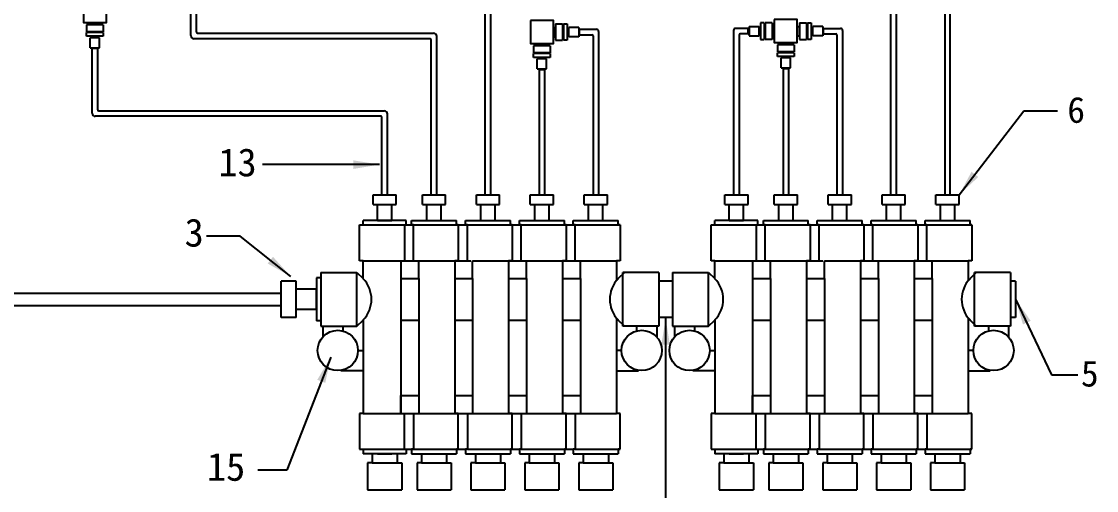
# Model space of a CAD drawing. Header units: millimetres. Extents: x 547 to 2149, y 622 to 1790.
# Drawn here: x 1276.8 to 1380.2, y 1422.2 to 1467.3 of the extents above; entities that cross this region are included whole.
import ezdxf

# ---------------------------------------------------------------- set-up
doc = ezdxf.new("R2010")
doc.units = ezdxf.units.MM
doc.layers.add('元器件与线路', color=7, linetype='Continuous')
doc.layers.add('英文数字标注', color=3, linetype='Continuous')
doc.styles.get("Standard").update_dxf_attribs({"font": 'txt', "bigfont": 'gbcbig.shx'})
doc.dimstyles.get("Standard").update_dxf_attribs({"dimtxt": 2, "dimasz": 3, "dimexe": 0.18, "dimexo": 0.0625, "dimgap": 0.09, "dimtad": 0, "dimtih": 1, "dimtoh": 1, "dimdec": 4, "dimzin": 0, "dimdsep": 46, "dimtxsty": 'Standard', "dimcen": 0.09, "dimaunit": 1, "dimadec": 0, "dimazin": 0, "dimtfac": 1, "dimtdec": 4, "dimtofl": 0, "dimtmove": 0, "dimatfit": 3, "dimfxl": 0, "dimtolj": 1, "dimtzin": 0, "dimarcsym": 0})

msp = doc.modelspace()

# ---------------------------------------------------------------- linework, layer by layer
for p, q in [((1311.49, 1450.65), (1312.02, 1450.65)), ((1316.24, 1450.65), (1316.77, 1450.65)), ((1321.43, 1450.65), (1321.96, 1450.65)), ((1326.61, 1450.65), (1327.14, 1450.65)), ((1331.8, 1450.65), (1332.33, 1450.65)), ((1345.32, 1450.65), (1345.85, 1450.65)), ((1350.07, 1450.65), (1350.6, 1450.65)), ((1355.25, 1450.65), (1355.79, 1450.65)), ((1360.44, 1450.65), (1360.97, 1450.65)), ((1365.62, 1450.65), (1366.15, 1450.65))]:
    msp.add_line(p, q)
at = {"layer": '元器件与线路'}
for p, q in [((1360.44, 1450.65), (1360.44, 1485.55)), ((1360.97, 1450.65), (1360.97, 1485.22)), ((1365.62, 1482.04), (1365.62, 1450.65)), ((1366.15, 1450.65), (1366.15, 1482.04)), ((1293.12, 1465.98), (1293.12, 1478.25)), ((1293.65, 1466.32), (1293.65, 1478.25)), ((1321.43, 1450.65), (1321.43, 1472.51)), ((1321.96, 1450.65), (1321.96, 1472.85)), ((1283.1, 1467.03), (1283.1, 1466.36)), ((1284.69, 1467.03), (1283.1, 1467.03)), ((1283.45, 1467.25), (1283.45, 1467.03)), ((1284.34, 1467.25), (1284.34, 1467.03)), ((1284.69, 1467.03), (1284.69, 1466.36)), ((1328.2, 1467.12), (1328.87, 1467.12)), ((1328.2, 1467.12), (1328.2, 1465.53)), ((1328.87, 1467.12), (1328.87, 1465.53)), ((1328.96, 1467.12), (1328.96, 1465.53)), ((1328.96, 1467.12), (1329.31, 1467.12)), ((1329.31, 1467.12), (1329.31, 1465.53)), ((1348.26, 1467.21), (1347.9, 1467.21)), ((1347.9, 1467.21), (1347.9, 1465.62)), ((1348.26, 1467.21), (1348.26, 1465.62)), ((1349.01, 1467.21), (1348.35, 1467.21)), ((1348.35, 1467.21), (1348.35, 1465.62)), ((1349.01, 1467.21), (1349.01, 1465.62)), ((1351.66, 1467.21), (1352.33, 1467.21)), ((1351.66, 1467.21), (1351.66, 1465.62)), ((1352.33, 1467.21), (1352.33, 1465.62)), ((1352.42, 1467.21), (1352.42, 1465.62)), ((1352.42, 1467.21), (1352.77, 1467.21)), ((1352.77, 1467.21), (1352.77, 1465.62)), ((1284.69, 1466.36), (1283.1, 1466.36)), ((1284.69, 1466.28), (1283.1, 1466.28)), ((1283.1, 1465.92), (1283.1, 1466.28)), ((1283.63, 1466.36), (1283.63, 1466.28)), ((1284.16, 1466.36), (1284.16, 1466.28)), ((1284.69, 1466.28), (1284.69, 1465.92)), ((1293.75, 1466.22), (1316.47, 1466.22)), ((1325.77, 1466.77), (1325.77, 1465.88)), ((1327.98, 1466.77), (1327.98, 1465.88)), ((1327.98, 1466.77), (1328.2, 1466.77)), ((1328.87, 1466.59), (1328.96, 1466.59)), ((1328.87, 1466.06), (1328.96, 1466.06)), ((1329.31, 1466.59), (1329.46, 1466.59)), ((1329.31, 1466.06), (1329.46, 1466.06)), ((1330.42, 1466.77), (1329.46, 1466.77)), ((1329.46, 1465.88), (1329.46, 1466.77)), ((1330.42, 1466.77), (1330.42, 1465.88)), ((1330.5, 1466.59), (1330.42, 1466.59)), ((1330.42, 1466.59), (1332.13, 1466.59)), ((1330.5, 1466.06), (1330.42, 1466.06)), ((1330.42, 1466.06), (1331.7, 1466.06)), ((1330.5, 1466.06), (1330.5, 1466.59)), ((1331.8, 1465.96), (1331.8, 1450.65)), ((1332.33, 1466.39), (1332.33, 1450.65)), ((1345.32, 1466.48), (1345.32, 1450.65)), ((1346.71, 1466.68), (1345.52, 1466.68)), ((1345.85, 1466.05), (1345.85, 1450.65)), ((1346.71, 1466.15), (1345.95, 1466.15)), ((1346.71, 1466.15), (1346.71, 1466.68)), ((1346.71, 1466.68), (1346.8, 1466.68)), ((1346.71, 1466.15), (1346.8, 1466.15)), ((1346.8, 1466.86), (1346.8, 1465.97)), ((1346.8, 1466.86), (1347.76, 1466.86)), ((1346.8, 1465.97), (1347.76, 1465.97)), ((1347.76, 1465.97), (1347.76, 1466.86)), ((1347.9, 1466.68), (1347.76, 1466.68)), ((1347.9, 1466.15), (1347.76, 1466.15)), ((1348.35, 1466.68), (1348.26, 1466.68)), ((1348.35, 1466.15), (1348.26, 1466.15)), ((1349.23, 1466.86), (1349.01, 1466.86)), ((1349.23, 1465.97), (1349.01, 1465.97)), ((1349.23, 1466.86), (1349.23, 1465.97)), ((1351.44, 1466.86), (1351.44, 1465.97)), ((1351.44, 1466.86), (1351.66, 1466.86)), ((1351.44, 1465.97), (1351.66, 1465.97)), ((1352.33, 1466.68), (1352.42, 1466.68)), ((1352.33, 1466.15), (1352.42, 1466.15)), ((1352.77, 1466.68), (1352.92, 1466.68)), ((1352.77, 1466.15), (1352.92, 1466.15)), ((1353.88, 1466.86), (1352.92, 1466.86)), ((1352.92, 1465.97), (1352.92, 1466.86)), ((1353.88, 1465.97), (1352.92, 1465.97)), ((1353.88, 1466.86), (1353.88, 1465.97)), ((1353.96, 1466.68), (1353.88, 1466.68)), ((1353.96, 1466.15), (1353.88, 1466.15)), ((1353.96, 1466.15), (1353.96, 1466.68)), ((1353.96, 1466.68), (1355.59, 1466.68)), ((1353.96, 1466.15), (1355.15, 1466.15)), ((1355.25, 1466.05), (1355.25, 1450.65)), ((1355.79, 1466.48), (1355.79, 1450.65)), ((1284.69, 1465.92), (1283.1, 1465.92)), ((1283.45, 1464.82), (1283.45, 1465.78)), ((1284.34, 1465.78), (1283.45, 1465.78)), ((1283.63, 1465.92), (1283.63, 1465.78)), ((1284.16, 1465.92), (1283.63, 1465.92)), ((1284.16, 1465.92), (1284.16, 1465.78)), ((1284.34, 1464.82), (1284.34, 1465.78)), ((1316.14, 1465.68), (1293.42, 1465.68)), ((1316.24, 1450.65), (1316.24, 1465.58)), ((1316.77, 1450.65), (1316.77, 1465.92)), ((1326.08, 1465), (1326.08, 1464.34)), ((1327.67, 1465), (1326.08, 1465)), ((1326.43, 1465.22), (1326.43, 1465)), ((1327.32, 1465.22), (1327.32, 1465)), ((1327.67, 1465), (1327.67, 1464.34)), ((1327.98, 1465.88), (1328.2, 1465.88)), ((1328.2, 1465.53), (1328.87, 1465.53)), ((1329.31, 1465.53), (1328.96, 1465.53)), ((1330.42, 1465.88), (1329.46, 1465.88)), ((1347.9, 1465.62), (1348.26, 1465.62)), ((1349.01, 1465.62), (1348.35, 1465.62)), ((1349.54, 1465.09), (1349.54, 1464.42)), ((1351.13, 1465.09), (1349.54, 1465.09)), ((1349.89, 1465.31), (1349.89, 1465.09)), ((1350.78, 1465.31), (1350.78, 1465.09)), ((1351.13, 1465.09), (1351.13, 1464.42)), ((1351.66, 1465.62), (1352.33, 1465.62)), ((1352.77, 1465.62), (1352.42, 1465.62)), ((1283.45, 1464.82), (1284.34, 1464.82)), ((1283.63, 1458.52), (1283.63, 1464.82)), ((1283.63, 1464.73), (1283.63, 1464.82)), ((1284.16, 1464.73), (1283.63, 1464.73)), ((1284.16, 1458.85), (1284.16, 1464.82)), ((1284.16, 1464.73), (1284.16, 1464.82)), ((1327.67, 1464.34), (1326.08, 1464.34)), ((1327.67, 1464.25), (1326.08, 1464.25)), ((1326.08, 1463.89), (1326.08, 1464.25)), ((1327.67, 1463.89), (1326.08, 1463.89)), ((1326.61, 1464.34), (1326.61, 1464.25)), ((1326.61, 1463.89), (1326.61, 1463.75)), ((1327.14, 1463.89), (1326.61, 1463.89)), ((1327.14, 1464.34), (1327.14, 1464.25)), ((1327.14, 1463.89), (1327.14, 1463.75)), ((1327.67, 1464.25), (1327.67, 1463.89)), ((1351.13, 1464.42), (1349.54, 1464.42)), ((1351.13, 1464.34), (1349.54, 1464.34)), ((1349.54, 1463.98), (1349.54, 1464.34)), ((1351.13, 1463.98), (1349.54, 1463.98)), ((1350.07, 1464.42), (1350.07, 1464.34)), ((1350.07, 1463.98), (1350.07, 1463.84)), ((1350.6, 1463.98), (1350.07, 1463.98)), ((1350.6, 1464.42), (1350.6, 1464.34)), ((1350.6, 1463.98), (1350.6, 1463.84)), ((1351.13, 1464.34), (1351.13, 1463.98)), ((1326.43, 1462.79), (1326.43, 1463.75)), ((1327.32, 1463.75), (1326.43, 1463.75)), ((1327.32, 1462.79), (1327.32, 1463.75)), ((1349.89, 1462.88), (1349.89, 1463.84)), ((1350.78, 1463.84), (1349.89, 1463.84)), ((1349.89, 1462.88), (1350.78, 1462.88)), ((1350.07, 1462.79), (1350.07, 1462.88)), ((1350.07, 1462.88), (1350.6, 1462.88)), ((1350.6, 1462.79), (1350.6, 1462.88)), ((1350.78, 1462.88), (1350.78, 1463.84)), ((1326.43, 1462.79), (1327.32, 1462.79)), ((1326.61, 1462.7), (1326.61, 1462.79)), ((1326.61, 1462.79), (1326.61, 1450.65)), ((1327.14, 1462.7), (1326.61, 1462.7)), ((1327.14, 1462.7), (1327.14, 1462.79)), ((1327.14, 1462.79), (1327.14, 1450.65)), ((1350.6, 1462.79), (1350.07, 1462.79)), ((1350.07, 1462.79), (1350.07, 1450.65)), ((1350.6, 1462.79), (1350.6, 1450.65)), ((1284.26, 1458.75), (1311.72, 1458.75)), ((1311.39, 1458.22), (1283.93, 1458.22)), ((1311.49, 1450.65), (1311.49, 1458.12)), ((1312.02, 1450.65), (1312.02, 1458.45)), ((1310.64, 1449.72), (1310.64, 1450.65)), ((1310.64, 1450.65), (1312.87, 1450.65)), ((1312.87, 1449.72), (1312.87, 1450.65)), ((1315.39, 1449.72), (1315.39, 1450.65)), ((1315.39, 1450.65), (1317.62, 1450.65)), ((1317.62, 1449.72), (1317.62, 1450.65)), ((1320.58, 1449.72), (1320.58, 1450.65)), ((1320.58, 1450.65), (1322.81, 1450.65)), ((1322.81, 1449.72), (1322.81, 1450.65)), ((1325.76, 1449.72), (1325.76, 1450.65)), ((1325.76, 1450.65), (1327.99, 1450.65)), ((1327.99, 1449.72), (1327.99, 1450.65)), ((1330.95, 1449.72), (1330.95, 1450.65)), ((1330.95, 1450.65), (1333.18, 1450.65)), ((1333.18, 1449.72), (1333.18, 1450.65)), ((1344.47, 1449.72), (1344.47, 1450.65)), ((1344.47, 1450.65), (1346.7, 1450.65)), ((1346.7, 1449.72), (1346.7, 1450.65)), ((1349.22, 1449.72), (1349.22, 1450.65)), ((1349.22, 1450.65), (1351.45, 1450.65)), ((1351.45, 1449.72), (1351.45, 1450.65)), ((1354.41, 1449.72), (1354.41, 1450.65)), ((1354.41, 1450.65), (1356.64, 1450.65)), ((1356.64, 1449.72), (1356.64, 1450.65)), ((1359.59, 1449.72), (1359.59, 1450.65)), ((1359.59, 1450.65), (1361.82, 1450.65)), ((1361.82, 1449.72), (1361.82, 1450.65)), ((1364.77, 1449.72), (1364.77, 1450.65)), ((1364.77, 1450.65), (1367, 1450.65)), ((1367, 1449.72), (1367, 1450.65)), ((1310.64, 1449.72), (1312.87, 1449.72)), ((1311.07, 1448.21), (1311.07, 1449.72)), ((1312.45, 1448.21), (1312.45, 1449.72)), ((1315.39, 1449.72), (1317.62, 1449.72)), ((1315.82, 1448.21), (1315.82, 1449.72)), ((1317.2, 1448.21), (1317.2, 1449.72)), ((1320.58, 1449.72), (1322.81, 1449.72)), ((1321, 1448.21), (1321, 1449.72)), ((1322.38, 1448.21), (1322.38, 1449.72)), ((1325.76, 1449.72), (1327.99, 1449.72)), ((1326.19, 1448.21), (1326.19, 1449.72)), ((1327.57, 1448.21), (1327.57, 1449.72)), ((1330.95, 1449.72), (1333.18, 1449.72)), ((1331.37, 1448.21), (1331.37, 1449.72)), ((1332.75, 1448.21), (1332.75, 1449.72)), ((1344.47, 1449.72), (1346.7, 1449.72)), ((1344.89, 1448.21), (1344.89, 1449.72)), ((1346.28, 1448.21), (1346.28, 1449.72)), ((1349.22, 1449.72), (1351.45, 1449.72)), ((1349.65, 1448.21), (1349.65, 1449.72)), ((1351.03, 1448.21), (1351.03, 1449.72)), ((1354.41, 1449.72), (1356.64, 1449.72)), ((1354.83, 1448.21), (1354.83, 1449.72)), ((1356.21, 1448.21), (1356.21, 1449.72)), ((1359.59, 1449.72), (1361.82, 1449.72)), ((1360.01, 1448.21), (1360.01, 1449.72)), ((1361.4, 1448.21), (1361.4, 1449.72)), ((1364.77, 1449.72), (1367, 1449.72)), ((1365.2, 1448.21), (1365.2, 1449.72)), ((1366.58, 1448.21), (1366.58, 1449.72)), ((1309.34, 1444.32), (1309.34, 1447.78)), ((1309.34, 1447.78), (1313.66, 1447.78)), ((1309.68, 1447.78), (1309.68, 1448.21)), ((1313.83, 1448.21), (1309.68, 1448.21)), ((1311.07, 1448.21), (1312.45, 1448.21)), ((1313.66, 1447.78), (1313.66, 1444.32)), ((1313.66, 1447.78), (1313.83, 1447.78)), ((1313.66, 1447.78), (1314.52, 1447.78)), ((1313.83, 1447.78), (1313.83, 1448.21)), ((1314.35, 1447.78), (1314.35, 1448.21)), ((1314.35, 1448.21), (1318.67, 1448.21)), ((1314.52, 1447.78), (1314.35, 1447.78)), ((1314.52, 1444.32), (1314.52, 1447.78)), ((1314.52, 1447.78), (1318.84, 1447.78)), ((1315.82, 1448.21), (1317.2, 1448.21)), ((1318.67, 1447.78), (1318.67, 1448.21)), ((1318.84, 1447.78), (1318.67, 1447.78)), ((1318.84, 1447.78), (1318.84, 1444.32)), ((1318.84, 1447.78), (1319.71, 1447.78)), ((1319.53, 1447.78), (1319.53, 1448.21)), ((1319.53, 1448.21), (1323.85, 1448.21)), ((1319.71, 1447.78), (1319.53, 1447.78)), ((1319.71, 1444.32), (1319.71, 1447.78)), ((1319.71, 1447.78), (1324.03, 1447.78)), ((1321, 1448.21), (1322.38, 1448.21)), ((1323.85, 1447.78), (1323.85, 1448.21)), ((1324.03, 1447.78), (1323.85, 1447.78)), ((1324.03, 1447.78), (1324.03, 1444.32)), ((1324.03, 1447.78), (1324.89, 1447.78)), ((1324.72, 1447.78), (1324.72, 1448.21)), ((1324.72, 1448.21), (1329.04, 1448.21)), ((1324.89, 1447.78), (1324.72, 1447.78)), ((1324.89, 1444.32), (1324.89, 1447.78)), ((1324.89, 1447.78), (1329.21, 1447.78)), ((1326.19, 1448.21), (1327.57, 1448.21)), ((1329.04, 1447.78), (1329.04, 1448.21)), ((1329.21, 1447.78), (1329.04, 1447.78)), ((1329.21, 1447.78), (1330.07, 1447.78)), ((1329.21, 1447.78), (1329.21, 1444.32)), ((1329.9, 1447.78), (1329.9, 1448.21)), ((1329.9, 1448.21), (1334.22, 1448.21)), ((1330.07, 1447.78), (1329.9, 1447.78)), ((1330.07, 1444.32), (1330.07, 1447.78)), ((1330.07, 1447.78), (1334.39, 1447.78)), ((1331.37, 1448.21), (1332.75, 1448.21)), ((1334.22, 1447.78), (1334.22, 1448.21)), ((1334.39, 1447.78), (1334.22, 1447.78)), ((1334.39, 1447.78), (1334.39, 1444.32)), ((1343.17, 1444.32), (1343.17, 1447.78)), ((1343.17, 1447.78), (1347.49, 1447.78)), ((1343.51, 1447.78), (1343.51, 1448.21)), ((1347.66, 1448.21), (1343.51, 1448.21)), ((1344.89, 1448.21), (1346.28, 1448.21)), ((1347.49, 1447.78), (1347.49, 1444.32)), ((1347.49, 1447.78), (1347.66, 1447.78)), ((1347.49, 1447.78), (1348.35, 1447.78)), ((1347.66, 1447.78), (1347.66, 1448.21)), ((1348.18, 1447.78), (1348.18, 1448.21)), ((1348.18, 1448.21), (1352.5, 1448.21)), ((1348.35, 1447.78), (1348.18, 1447.78)), ((1348.35, 1444.32), (1348.35, 1447.78)), ((1348.35, 1447.78), (1352.67, 1447.78)), ((1349.65, 1448.21), (1351.03, 1448.21)), ((1352.5, 1447.78), (1352.5, 1448.21)), ((1352.67, 1447.78), (1352.5, 1447.78)), ((1352.67, 1447.78), (1352.67, 1444.32)), ((1352.67, 1447.78), (1353.53, 1447.78)), ((1353.36, 1447.78), (1353.36, 1448.21)), ((1353.36, 1448.21), (1357.68, 1448.21)), ((1353.53, 1447.78), (1353.36, 1447.78)), ((1353.53, 1444.32), (1353.53, 1447.78)), ((1353.53, 1447.78), (1357.85, 1447.78)), ((1354.83, 1448.21), (1356.21, 1448.21)), ((1357.68, 1447.78), (1357.68, 1448.21)), ((1357.85, 1447.78), (1357.68, 1447.78)), ((1357.85, 1447.78), (1357.85, 1444.32)), ((1357.85, 1447.78), (1358.72, 1447.78)), ((1358.54, 1447.78), (1358.54, 1448.21)), ((1358.54, 1448.21), (1362.86, 1448.21)), ((1358.72, 1447.78), (1358.54, 1447.78)), ((1358.72, 1444.32), (1358.72, 1447.78)), ((1358.72, 1447.78), (1363.04, 1447.78)), ((1360.01, 1448.21), (1361.4, 1448.21)), ((1362.86, 1447.78), (1362.86, 1448.21)), ((1363.04, 1447.78), (1362.86, 1447.78)), ((1363.04, 1447.78), (1363.9, 1447.78)), ((1363.04, 1447.78), (1363.04, 1444.32)), ((1363.73, 1447.78), (1363.73, 1448.21)), ((1363.73, 1448.21), (1368.05, 1448.21)), ((1363.9, 1447.78), (1363.73, 1447.78)), ((1363.9, 1444.32), (1363.9, 1447.78)), ((1363.9, 1447.78), (1368.22, 1447.78)), ((1365.2, 1448.21), (1366.58, 1448.21)), ((1368.05, 1447.78), (1368.05, 1448.21)), ((1368.22, 1447.78), (1368.05, 1447.78)), ((1368.22, 1447.78), (1368.22, 1444.32)), ((1309.68, 1444.32), (1309.34, 1444.32)), ((1309.68, 1442.6), (1309.68, 1444.32)), ((1309.68, 1444.32), (1313.31, 1444.32)), ((1313.31, 1444.32), (1313.31, 1442.6)), ((1313.31, 1444.32), (1315.04, 1444.32)), ((1313.66, 1444.32), (1314.52, 1444.32)), ((1315.04, 1442.6), (1315.04, 1444.32)), ((1315.04, 1442.6), (1315.04, 1444.32)), ((1315.04, 1444.32), (1318.5, 1444.32)), ((1318.32, 1444.32), (1320.05, 1444.32)), ((1318.84, 1444.32), (1318.5, 1444.32)), ((1318.5, 1444.32), (1318.5, 1442.4)), ((1318.67, 1444.32), (1319.53, 1444.32)), ((1320.22, 1442.6), (1320.22, 1444.32)), ((1320.22, 1442.6), (1320.22, 1444.32)), ((1320.22, 1444.32), (1323.68, 1444.32)), ((1324.03, 1444.32), (1323.68, 1444.32)), ((1323.68, 1444.32), (1323.68, 1442.4)), ((1323.68, 1444.32), (1325.41, 1444.32)), ((1324.03, 1444.32), (1324.89, 1444.32)), ((1325.41, 1442.6), (1325.41, 1444.32)), ((1325.41, 1442.6), (1325.41, 1444.32)), ((1325.41, 1444.32), (1328.86, 1444.32)), ((1328.86, 1444.32), (1330.59, 1444.32)), ((1329.21, 1444.32), (1328.86, 1444.32)), ((1328.86, 1444.32), (1328.86, 1442.4)), ((1330.59, 1442.6), (1330.59, 1444.32)), ((1330.59, 1442.6), (1330.59, 1444.32)), ((1330.59, 1444.32), (1334.05, 1444.32)), ((1334.39, 1444.32), (1334.05, 1444.32)), ((1334.05, 1444.32), (1334.05, 1442.4)), ((1343.51, 1444.32), (1343.17, 1444.32)), ((1343.51, 1442.6), (1343.51, 1444.32)), ((1343.51, 1444.32), (1347.14, 1444.32)), ((1347.14, 1444.32), (1347.14, 1442.6)), ((1347.14, 1444.32), (1348.87, 1444.32)), ((1347.49, 1444.32), (1348.35, 1444.32)), ((1348.87, 1442.6), (1348.87, 1444.32)), ((1348.87, 1442.6), (1348.87, 1444.32)), ((1348.87, 1444.32), (1352.32, 1444.32)), ((1352.15, 1444.32), (1353.88, 1444.32)), ((1352.67, 1444.32), (1352.32, 1444.32)), ((1352.32, 1444.32), (1352.32, 1442.4)), ((1352.5, 1444.32), (1353.36, 1444.32)), ((1354.05, 1442.6), (1354.05, 1444.32)), ((1354.05, 1442.6), (1354.05, 1444.32)), ((1354.05, 1444.32), (1357.51, 1444.32)), ((1357.85, 1444.32), (1357.51, 1444.32)), ((1357.51, 1444.32), (1357.51, 1442.4)), ((1357.51, 1444.32), (1359.24, 1444.32)), ((1357.85, 1444.32), (1358.72, 1444.32)), ((1359.24, 1442.6), (1359.24, 1444.32)), ((1359.24, 1442.6), (1359.24, 1444.32)), ((1359.24, 1444.32), (1362.69, 1444.32)), ((1362.69, 1444.32), (1364.42, 1444.32)), ((1363.04, 1444.32), (1362.69, 1444.32)), ((1362.69, 1444.32), (1362.69, 1442.4)), ((1364.42, 1442.6), (1364.42, 1444.32)), ((1364.42, 1442.6), (1364.42, 1444.32)), ((1364.42, 1444.32), (1367.88, 1444.32)), ((1368.22, 1444.32), (1367.88, 1444.32)), ((1367.88, 1444.32), (1367.88, 1442.4)), ((1305.62, 1443.2), (1305.62, 1438.02)), ((1305.62, 1443.2), (1309.08, 1443.2)), ((1309.08, 1438.02), (1309.08, 1443.2)), ((1309.08, 1443.2), (1309.68, 1442.6)), ((1334.83, 1443.2), (1334.22, 1442.6)), ((1338.11, 1443.2), (1334.65, 1443.2)), ((1334.65, 1438.02), (1334.65, 1443.2)), ((1338.11, 1443.2), (1338.11, 1438.02)), ((1339.45, 1443.2), (1339.45, 1438.02)), ((1339.45, 1443.2), (1342.91, 1443.2)), ((1342.91, 1438.02), (1342.91, 1443.2)), ((1342.91, 1443.2), (1343.51, 1442.6)), ((1368.65, 1443.2), (1368.05, 1442.6)), ((1371.94, 1443.2), (1368.48, 1443.2)), ((1368.48, 1438.02), (1368.48, 1443.2)), ((1371.94, 1443.2), (1371.94, 1438.02)), ((1301.8, 1438.87), (1301.8, 1442.35)), ((1303.26, 1442.35), (1301.8, 1442.35)), ((1303.26, 1438.87), (1303.26, 1442.35)), ((1305.62, 1442.68), (1305.19, 1442.68)), ((1305.19, 1442.68), (1305.19, 1438.53)), ((1313.31, 1442.6), (1313.31, 1429.64)), ((1313.31, 1442.6), (1315.04, 1442.6)), ((1315.04, 1442.6), (1315.04, 1429.64)), ((1318.5, 1442.6), (1320.22, 1442.6)), ((1318.5, 1442.4), (1318.5, 1429.64)), ((1320.22, 1442.6), (1320.22, 1429.64)), ((1323.68, 1442.6), (1325.41, 1442.6)), ((1323.68, 1442.4), (1323.68, 1429.64)), ((1325.41, 1442.6), (1325.41, 1429.64)), ((1328.86, 1442.6), (1330.59, 1442.6)), ((1328.86, 1442.4), (1328.86, 1429.64)), ((1330.59, 1442.6), (1330.59, 1429.64)), ((1339.45, 1442.37), (1338.11, 1442.37)), ((1347.14, 1442.6), (1347.14, 1429.64)), ((1347.14, 1442.6), (1348.87, 1442.6)), ((1348.87, 1442.6), (1348.87, 1429.64)), ((1352.32, 1442.6), (1354.05, 1442.6)), ((1352.32, 1442.4), (1352.32, 1429.64)), ((1354.05, 1442.6), (1354.05, 1429.64)), ((1357.51, 1442.6), (1359.24, 1442.6)), ((1357.51, 1442.4), (1357.51, 1429.64)), ((1359.24, 1442.6), (1359.24, 1429.64)), ((1362.69, 1442.6), (1364.42, 1442.6)), ((1362.69, 1442.4), (1362.69, 1429.64)), ((1364.42, 1442.6), (1364.42, 1429.64)), ((1372.44, 1442.37), (1371.94, 1442.37)), ((1372.44, 1442.37), (1372.44, 1438.87)), ((1267.92, 1441.19), (1301.8, 1441.19)), ((1305.19, 1441.58), (1303.26, 1441.58)), ((1305.19, 1439.64), (1305.19, 1441.58)), ((1267.92, 1440.03), (1301.8, 1440.03)), ((1305.19, 1439.64), (1303.26, 1439.64)), ((1303.26, 1438.87), (1301.8, 1438.87)), ((1305.62, 1438.53), (1305.19, 1438.53)), ((1305.62, 1438.02), (1309.08, 1438.02)), ((1305.62, 1438.02), (1305.8, 1438.02)), ((1305.8, 1438.02), (1305.8, 1436.98)), ((1307.74, 1438.02), (1307.74, 1437.62)), ((1309.08, 1438.02), (1309.68, 1438.62)), ((1309.68, 1438.62), (1309.68, 1429.64)), ((1313.31, 1438.62), (1315.04, 1438.62)), ((1318.5, 1438.62), (1320.22, 1438.62)), ((1323.68, 1438.62), (1325.41, 1438.62)), ((1328.86, 1438.62), (1330.59, 1438.62)), ((1334.05, 1438.81), (1334.05, 1429.64)), ((1334.83, 1438.02), (1334.22, 1438.62)), ((1338.11, 1438.02), (1334.65, 1438.02)), ((1335.99, 1438.02), (1335.99, 1437.62)), ((1337.94, 1438.02), (1337.94, 1436.98)), ((1339.45, 1438.85), (1338.11, 1438.85)), ((1339.45, 1438.02), (1342.91, 1438.02)), ((1339.45, 1438.02), (1339.62, 1438.02)), ((1339.62, 1438.02), (1339.62, 1436.98)), ((1341.57, 1438.02), (1341.57, 1437.62)), ((1342.91, 1438.02), (1343.51, 1438.62)), ((1343.51, 1438.62), (1343.51, 1429.64)), ((1347.14, 1438.62), (1348.87, 1438.62)), ((1352.32, 1438.62), (1354.05, 1438.62)), ((1357.51, 1438.62), (1359.24, 1438.62)), ((1362.69, 1438.62), (1364.42, 1438.62)), ((1367.88, 1438.81), (1367.88, 1429.64)), ((1368.65, 1438.02), (1368.05, 1438.62)), ((1371.94, 1438.02), (1368.48, 1438.02)), ((1369.82, 1438.02), (1369.82, 1437.62)), ((1371.76, 1438.02), (1371.76, 1436.98)), ((1372.44, 1438.85), (1371.94, 1438.85)), ((1309.19, 1435.69), (1309.68, 1435.69)), ((1309.68, 1435.69), (1309.68, 1433.74)), ((1334.54, 1435.69), (1334.05, 1435.69)), ((1334.05, 1435.69), (1334.05, 1433.74)), ((1343.02, 1435.69), (1343.51, 1435.69)), ((1343.51, 1435.69), (1343.51, 1433.74)), ((1368.36, 1435.69), (1367.88, 1435.69)), ((1367.88, 1435.69), (1367.88, 1433.74)), ((1309.68, 1433.74), (1307.55, 1433.74)), ((1334.05, 1433.74), (1336.18, 1433.74)), ((1343.51, 1433.74), (1341.38, 1433.74)), ((1367.88, 1433.74), (1370, 1433.74)), ((1313.31, 1429.64), (1313.31, 1431.36)), ((1313.31, 1431.36), (1315.04, 1431.36)), ((1315.04, 1431.36), (1315.04, 1429.64)), ((1318.5, 1431.36), (1320.22, 1431.36)), ((1320.22, 1431.36), (1320.22, 1429.64)), ((1323.68, 1431.36), (1325.41, 1431.36)), ((1325.41, 1431.36), (1325.41, 1429.64)), ((1328.86, 1431.36), (1330.59, 1431.36)), ((1330.59, 1431.36), (1330.59, 1429.64)), ((1347.14, 1429.64), (1347.14, 1431.36)), ((1347.14, 1431.36), (1348.87, 1431.36)), ((1348.87, 1431.36), (1348.87, 1429.64)), ((1352.32, 1431.36), (1354.05, 1431.36)), ((1354.05, 1431.36), (1354.05, 1429.64)), ((1357.51, 1431.36), (1359.24, 1431.36)), ((1359.24, 1431.36), (1359.24, 1429.64)), ((1362.69, 1431.36), (1364.42, 1431.36)), ((1364.42, 1431.36), (1364.42, 1429.64)), ((1309.68, 1429.64), (1309.34, 1429.64)), ((1309.34, 1429.64), (1309.34, 1426.18)), ((1309.68, 1429.64), (1313.31, 1429.64)), ((1313.31, 1429.64), (1315.04, 1429.64)), ((1313.66, 1426.18), (1313.66, 1429.64)), ((1314.52, 1429.64), (1314.52, 1426.18)), ((1315.04, 1429.64), (1318.5, 1429.64)), ((1318.84, 1429.64), (1318.5, 1429.64)), ((1318.5, 1429.64), (1320.22, 1429.64)), ((1318.84, 1426.18), (1318.84, 1429.64)), ((1319.71, 1429.64), (1319.71, 1426.18)), ((1320.22, 1429.64), (1323.68, 1429.64)), ((1324.03, 1429.64), (1323.68, 1429.64)), ((1323.68, 1429.64), (1325.41, 1429.64)), ((1324.03, 1426.18), (1324.03, 1429.64)), ((1324.89, 1429.64), (1324.89, 1426.18)), ((1325.41, 1429.64), (1328.86, 1429.64)), ((1328.86, 1429.64), (1330.59, 1429.64)), ((1329.21, 1429.64), (1328.86, 1429.64)), ((1329.21, 1426.18), (1329.21, 1429.64)), ((1330.07, 1429.64), (1330.07, 1426.18)), ((1330.59, 1429.64), (1334.05, 1429.64)), ((1334.39, 1429.64), (1334.05, 1429.64)), ((1334.39, 1426.18), (1334.39, 1429.64)), ((1343.51, 1429.64), (1343.17, 1429.64)), ((1343.17, 1429.64), (1343.17, 1426.18)), ((1343.51, 1429.64), (1347.14, 1429.64)), ((1347.14, 1429.64), (1348.87, 1429.64)), ((1347.49, 1426.18), (1347.49, 1429.64)), ((1348.35, 1429.64), (1348.35, 1426.18)), ((1348.87, 1429.64), (1352.32, 1429.64)), ((1352.67, 1429.64), (1352.32, 1429.64)), ((1352.32, 1429.64), (1354.05, 1429.64)), ((1352.67, 1426.18), (1352.67, 1429.64)), ((1353.53, 1429.64), (1353.53, 1426.18)), ((1354.05, 1429.64), (1357.51, 1429.64)), ((1357.85, 1429.64), (1357.51, 1429.64)), ((1357.51, 1429.64), (1359.24, 1429.64)), ((1357.85, 1426.18), (1357.85, 1429.64)), ((1358.72, 1429.64), (1358.72, 1426.18)), ((1359.24, 1429.64), (1362.69, 1429.64)), ((1362.69, 1429.64), (1364.42, 1429.64)), ((1363.04, 1429.64), (1362.69, 1429.64)), ((1363.04, 1426.18), (1363.04, 1429.64)), ((1363.9, 1429.64), (1363.9, 1426.18)), ((1364.42, 1429.64), (1367.88, 1429.64)), ((1368.22, 1429.64), (1367.88, 1429.64)), ((1368.22, 1426.18), (1368.22, 1429.64)), ((1309.34, 1426.18), (1313.66, 1426.18)), ((1309.68, 1426.18), (1309.68, 1425.75)), ((1313.83, 1425.75), (1309.68, 1425.75)), ((1310.55, 1425.75), (1310.55, 1424.88)), ((1311.07, 1425.75), (1312.45, 1425.75)), ((1312.97, 1425.75), (1312.97, 1424.88)), ((1313.66, 1426.18), (1314.52, 1426.18)), ((1313.66, 1426.18), (1314.52, 1426.18)), ((1313.66, 1426.18), (1313.83, 1426.18)), ((1313.83, 1426.18), (1313.83, 1425.75)), ((1314.35, 1426.18), (1314.35, 1425.75)), ((1314.52, 1426.18), (1314.35, 1426.18)), ((1314.35, 1426.18), (1314.35, 1425.75)), ((1314.35, 1425.75), (1318.67, 1425.75)), ((1314.52, 1426.18), (1318.84, 1426.18)), ((1315.3, 1425.75), (1315.3, 1424.88)), ((1315.82, 1425.75), (1317.2, 1425.75)), ((1317.72, 1425.75), (1317.72, 1424.88)), ((1318.84, 1426.18), (1318.67, 1426.18)), ((1318.67, 1426.18), (1318.67, 1425.75)), ((1318.67, 1426.18), (1319.53, 1426.18)), ((1318.67, 1426.18), (1319.53, 1426.18)), ((1319.53, 1426.18), (1319.53, 1425.75)), ((1319.71, 1426.18), (1319.53, 1426.18)), ((1319.53, 1426.18), (1319.53, 1425.75)), ((1319.53, 1425.75), (1323.85, 1425.75)), ((1319.71, 1426.18), (1324.03, 1426.18)), ((1320.48, 1425.75), (1320.48, 1424.88)), ((1321, 1425.75), (1322.38, 1425.75)), ((1322.9, 1425.75), (1322.9, 1424.88)), ((1324.03, 1426.18), (1323.85, 1426.18)), ((1323.85, 1426.18), (1323.85, 1425.75)), ((1323.85, 1426.18), (1324.72, 1426.18)), ((1323.85, 1426.18), (1324.72, 1426.18)), ((1324.72, 1426.18), (1324.72, 1425.75)), ((1324.89, 1426.18), (1324.72, 1426.18)), ((1324.72, 1426.18), (1324.72, 1425.75)), ((1324.72, 1425.75), (1329.04, 1425.75)), ((1324.89, 1426.18), (1329.21, 1426.18)), ((1325.67, 1425.75), (1325.67, 1424.88)), ((1326.19, 1425.75), (1327.57, 1425.75)), ((1328.09, 1425.75), (1328.09, 1424.88)), ((1329.21, 1426.18), (1329.04, 1426.18)), ((1329.04, 1426.18), (1329.04, 1425.75)), ((1329.04, 1426.18), (1329.9, 1426.18)), ((1329.9, 1426.18), (1329.9, 1425.75)), ((1330.07, 1426.18), (1329.9, 1426.18)), ((1329.9, 1426.18), (1329.9, 1425.75)), ((1329.9, 1425.75), (1334.22, 1425.75)), ((1330.07, 1426.18), (1334.39, 1426.18)), ((1330.85, 1425.75), (1330.85, 1424.88)), ((1331.37, 1425.75), (1332.75, 1425.75)), ((1333.27, 1425.75), (1333.27, 1424.88)), ((1334.39, 1426.18), (1334.22, 1426.18)), ((1334.22, 1426.18), (1334.22, 1425.75)), ((1343.17, 1426.18), (1347.49, 1426.18)), ((1343.51, 1426.18), (1343.51, 1425.75)), ((1347.66, 1425.75), (1343.51, 1425.75)), ((1344.37, 1425.75), (1344.37, 1424.88)), ((1344.89, 1425.75), (1346.28, 1425.75)), ((1346.79, 1425.75), (1346.79, 1424.88)), ((1347.49, 1426.18), (1348.35, 1426.18)), ((1347.49, 1426.18), (1348.35, 1426.18)), ((1347.49, 1426.18), (1347.66, 1426.18)), ((1347.66, 1426.18), (1347.66, 1425.75)), ((1348.18, 1426.18), (1348.18, 1425.75)), ((1348.35, 1426.18), (1348.18, 1426.18)), ((1348.18, 1426.18), (1348.18, 1425.75)), ((1348.18, 1425.75), (1352.5, 1425.75)), ((1348.35, 1426.18), (1352.67, 1426.18)), ((1349.13, 1425.75), (1349.13, 1424.88)), ((1349.65, 1425.75), (1351.03, 1425.75)), ((1351.55, 1425.75), (1351.55, 1424.88)), ((1352.67, 1426.18), (1352.5, 1426.18)), ((1352.5, 1426.18), (1352.5, 1425.75)), ((1352.5, 1426.18), (1353.36, 1426.18)), ((1352.5, 1426.18), (1353.36, 1426.18)), ((1353.36, 1426.18), (1353.36, 1425.75)), ((1353.53, 1426.18), (1353.36, 1426.18)), ((1353.36, 1426.18), (1353.36, 1425.75)), ((1353.36, 1425.75), (1357.68, 1425.75)), ((1353.53, 1426.18), (1357.85, 1426.18)), ((1354.31, 1425.75), (1354.31, 1424.88)), ((1354.83, 1425.75), (1356.21, 1425.75)), ((1356.73, 1425.75), (1356.73, 1424.88)), ((1357.85, 1426.18), (1357.68, 1426.18)), ((1357.68, 1426.18), (1357.68, 1425.75)), ((1357.68, 1426.18), (1358.54, 1426.18)), ((1357.68, 1426.18), (1358.54, 1426.18)), ((1358.54, 1426.18), (1358.54, 1425.75)), ((1358.72, 1426.18), (1358.54, 1426.18)), ((1358.54, 1426.18), (1358.54, 1425.75)), ((1358.54, 1425.75), (1362.86, 1425.75)), ((1358.72, 1426.18), (1363.04, 1426.18)), ((1359.49, 1425.75), (1359.49, 1424.88)), ((1360.01, 1425.75), (1361.4, 1425.75)), ((1361.91, 1425.75), (1361.91, 1424.88)), ((1363.04, 1426.18), (1362.86, 1426.18)), ((1362.86, 1426.18), (1362.86, 1425.75)), ((1362.86, 1426.18), (1363.73, 1426.18)), ((1363.73, 1426.18), (1363.73, 1425.75)), ((1363.9, 1426.18), (1363.73, 1426.18)), ((1363.73, 1426.18), (1363.73, 1425.75)), ((1363.73, 1425.75), (1368.05, 1425.75)), ((1363.9, 1426.18), (1368.22, 1426.18)), ((1364.68, 1425.75), (1364.68, 1424.88)), ((1365.2, 1425.75), (1366.58, 1425.75)), ((1367.1, 1425.75), (1367.1, 1424.88)), ((1368.22, 1426.18), (1368.05, 1426.18)), ((1368.05, 1426.18), (1368.05, 1425.75)), ((1310.55, 1424.88), (1310.12, 1424.88)), ((1310.12, 1424.88), (1310.12, 1422.29)), ((1310.55, 1424.88), (1312.97, 1424.88)), ((1312.97, 1424.88), (1313.4, 1424.88)), ((1313.4, 1424.88), (1313.4, 1422.29)), ((1315.3, 1424.88), (1314.87, 1424.88)), ((1314.87, 1424.88), (1314.87, 1422.29)), ((1315.3, 1424.88), (1317.72, 1424.88)), ((1317.72, 1424.88), (1318.15, 1424.88)), ((1318.15, 1424.88), (1318.15, 1422.29)), ((1320.48, 1424.88), (1320.05, 1424.88)), ((1320.05, 1424.88), (1320.05, 1422.29)), ((1320.48, 1424.88), (1322.9, 1424.88)), ((1322.9, 1424.88), (1323.33, 1424.88)), ((1323.33, 1424.88), (1323.33, 1422.29)), ((1325.67, 1424.88), (1325.24, 1424.88)), ((1325.24, 1424.88), (1325.24, 1422.29)), ((1325.67, 1424.88), (1328.09, 1424.88)), ((1328.09, 1424.88), (1328.52, 1424.88)), ((1328.52, 1424.88), (1328.52, 1422.29)), ((1330.85, 1424.88), (1330.42, 1424.88)), ((1330.42, 1424.88), (1330.42, 1422.29)), ((1330.85, 1424.88), (1333.27, 1424.88)), ((1333.27, 1424.88), (1333.7, 1424.88)), ((1333.7, 1424.88), (1333.7, 1422.29)), ((1344.37, 1424.88), (1343.94, 1424.88)), ((1343.94, 1424.88), (1343.94, 1422.29)), ((1344.37, 1424.88), (1346.79, 1424.88)), ((1346.79, 1424.88), (1347.23, 1424.88)), ((1347.23, 1424.88), (1347.23, 1422.29)), ((1349.13, 1424.88), (1348.69, 1424.88)), ((1348.69, 1424.88), (1348.69, 1422.29)), ((1349.13, 1424.88), (1351.55, 1424.88)), ((1351.55, 1424.88), (1351.98, 1424.88)), ((1351.98, 1424.88), (1351.98, 1422.29)), ((1354.31, 1424.88), (1353.88, 1424.88)), ((1353.88, 1424.88), (1353.88, 1422.29)), ((1354.31, 1424.88), (1356.73, 1424.88)), ((1356.73, 1424.88), (1357.16, 1424.88)), ((1357.16, 1424.88), (1357.16, 1422.29)), ((1359.49, 1424.88), (1359.06, 1424.88)), ((1359.06, 1424.88), (1359.06, 1422.29)), ((1359.49, 1424.88), (1361.91, 1424.88)), ((1361.91, 1424.88), (1362.35, 1424.88)), ((1362.35, 1424.88), (1362.35, 1422.29)), ((1364.68, 1424.88), (1364.25, 1424.88)), ((1364.25, 1424.88), (1364.25, 1422.29)), ((1364.68, 1424.88), (1367.1, 1424.88)), ((1367.1, 1424.88), (1367.53, 1424.88)), ((1367.53, 1424.88), (1367.53, 1422.29)), ((1310.12, 1422.29), (1313.4, 1422.29)), ((1314.87, 1422.29), (1318.15, 1422.29)), ((1320.05, 1422.29), (1323.33, 1422.29)), ((1325.24, 1422.29), (1328.52, 1422.29)), ((1330.42, 1422.29), (1333.7, 1422.29)), ((1343.94, 1422.29), (1347.23, 1422.29)), ((1348.69, 1422.29), (1351.98, 1422.29)), ((1353.88, 1422.29), (1357.16, 1422.29)), ((1359.06, 1422.29), (1362.35, 1422.29)), ((1364.25, 1422.29), (1367.53, 1422.29))]:
    msp.add_line(p, q, dxfattribs=at)
for points in [[(1282.79, 1469.46), (1282.79, 1467.25), (1285, 1467.25), (1285, 1469.46)], [(1325.77, 1467.43), (1325.77, 1465.22), (1327.98, 1465.22), (1327.98, 1467.43)], [(1349.23, 1467.52), (1349.23, 1465.31), (1351.44, 1465.31), (1351.44, 1467.52)]]:
    msp.add_lwpolyline(points, close=True, dxfattribs=at)
for centre in [(1307.25, 1435.69), (1336.48, 1435.69), (1341.08, 1435.69), (1370.31, 1435.69)]:
    msp.add_circle(centre, 1.94, dxfattribs=at)
for centre, radius, start, end in [((1293.42, 1465.98), 0.3, 180, 270), ((1293.75, 1466.32), 0.1, 180, 270), ((1316.47, 1465.92), 0.3, 0, 90), ((1331.7, 1465.96), 0.1, 0, 90), ((1332.13, 1466.39), 0.2, 0, 90), ((1345.52, 1466.48), 0.2, 90, 180), ((1345.95, 1466.05), 0.1, 90, 180), ((1355.15, 1466.05), 0.1, 0, 90), ((1355.59, 1466.48), 0.2, 0, 90), ((1316.14, 1465.58), 0.1, 0, 90), ((1284.26, 1458.85), 0.1, 180, 270), ((1311.72, 1458.45), 0.3, 0, 90), ((1283.93, 1458.52), 0.3, 180, 270), ((1311.39, 1458.12), 0.1, 0, 90), ((1307.65, 1440.61), 2.84, 315.6161, 44.3839), ((1336.25, 1440.61), 2.84, 135.6161, 224.3839), ((1341.48, 1440.61), 2.84, 315.6161, 44.3839), ((1370.08, 1440.61), 2.84, 135.6161, 224.3839)]:
    msp.add_arc(centre, radius, start, end, dxfattribs=at)

# ---------------------------------------------------------------- texts
at = {"layer": '英文数字标注', "color": 3, "attachment_point": 5}
for s, insert, char_height, width in [('\\A1;{\\fSimSun|b0|i0|c134|p2;6}', (1378.26, 1458.82), 2.5, 5), ('\\A1;{\\fSimSun|b0|i0|c134|p2;13}', (1297.61, 1453.77), 2.7, 5.0461), ('\\A1;{\\fSimSun|b0|i0|c134|p2;3}', (1293.44, 1447.01), 2.7, 5.4), ('\\A1;{\\fSimSun|b0|i0|c134|p2;5}', (1379.57, 1433.45), 2.5, 5), ('\\A1;{\\fSimSun|b0|i0|c134|p2;15}', (1296.51, 1424.48), 2.7, 5.4)]:
    msp.add_mtext(s, dxfattribs=dict(at, insert=insert, char_height=char_height, width=width))

# ---------------------------------------------------------------- leaders
at = {"layer": '英文数字标注', "color": 3}
for points in [[(1367, 1450.65), (1373.21, 1458.74), (1376.47, 1458.74)], [(1311.26, 1453.57), (1302.5, 1453.57), (1300.01, 1453.57)], [(1302.72, 1442.82), (1297.87, 1446.68), (1294.64, 1446.68)], [(1372.44, 1440.62), (1375.89, 1433.36), (1378.42, 1433.36)], [(1338.78, 1438.76), (1338.78, 1430), (1338.78, 1420.25)], [(1306.57, 1435.05), (1302.34, 1424.18), (1299.55, 1424.18)]]:
    msp.add_leader(points, dimstyle='Standard', override={"dimasz": 2.5, "dimgap": 0.09, "dimtad": 0}, dxfattribs=at)

doc.saveas('drawing.dxf')
